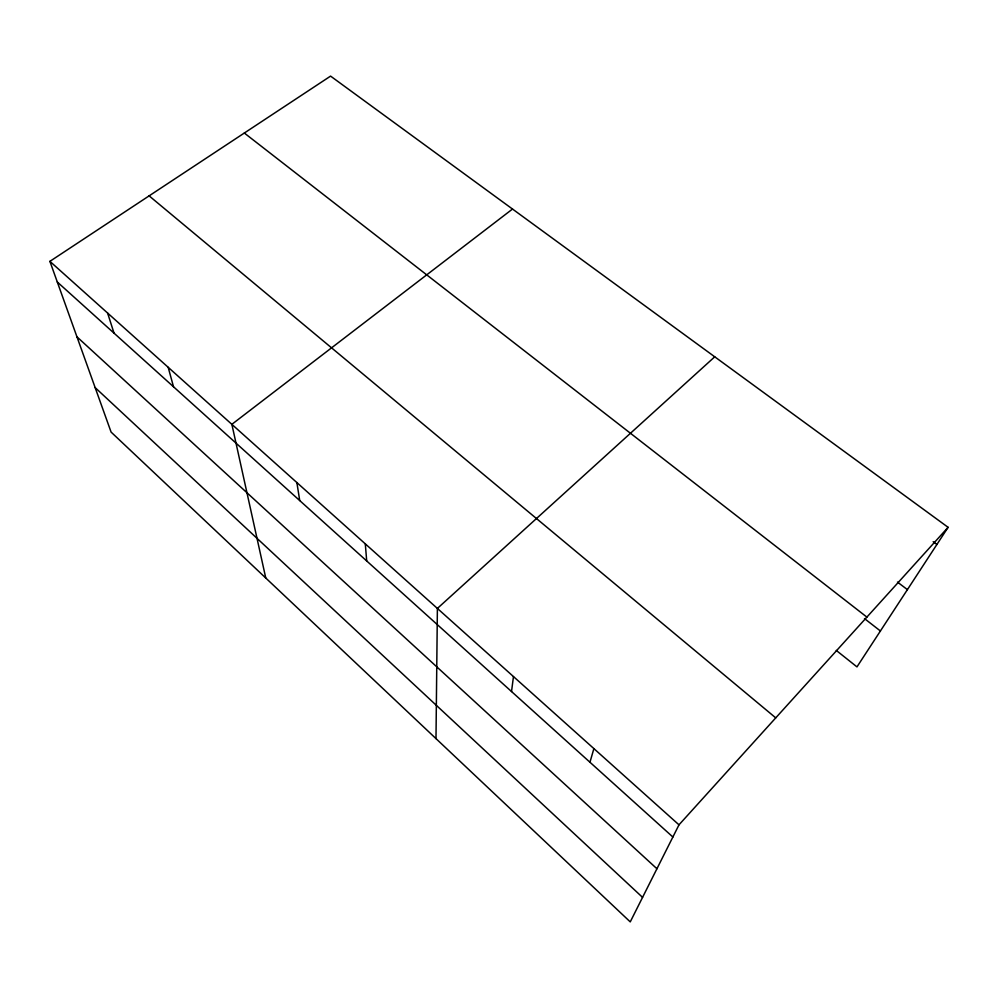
<?xml version="1.0" encoding="UTF-8"?>
<svg xmlns="http://www.w3.org/2000/svg" width="998" height="998" viewBox="0 0 998 998"><rect width="100%" height="100%" fill="white"/><g stroke="black" fill="none" stroke-linecap="round" stroke-linejoin="round"><path stroke-width="1.5" d="M435.989 738.62L437.386 608.431L714.73 356.81M511.525 691.539L513.471 676.569M589.968 762.247L593.885 748.6M948.1 527.318L678.989 824.835L630.249 921.89L111.09 432.084L49.9 261.351L330.575 76.11L948.1 527.318L856.97 666.889L836.274 650.422M512.51 209.044L231.86 424.325L265.767 578.017M933.167 541.702L936.91 544.459M897.476 582.096L907.407 589.631M244.323 133.033L866.888 617.101M864.493 618.598L880.411 630.986M149.126 195.858L775.745 717.874M49.9 261.351L678.989 824.835M57.298 281.997L672.877 837.01M76.958 336.837L656.934 868.747M95.147 387.586L642.562 897.377M107.597 313.035L114.022 333.132M168.175 367.289L173.515 386.787M296.868 482.558L299.724 500.572M365.293 543.848L366.703 560.963"/></g></svg>
